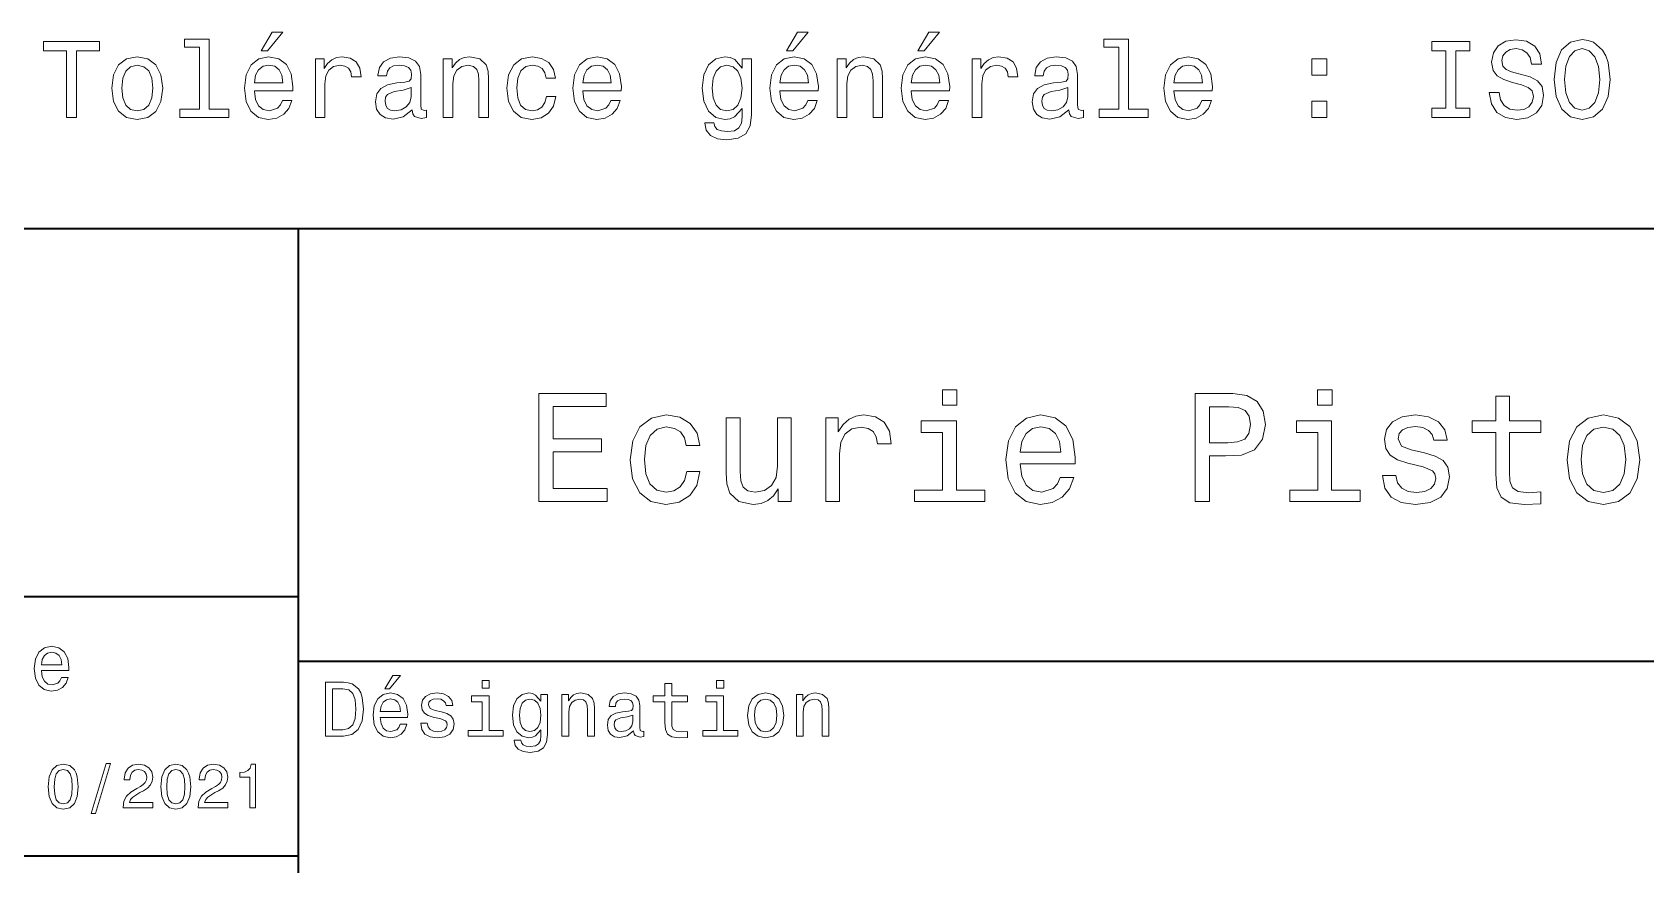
# Model space of a CAD drawing. Extents: x 0 to 297, y 0 to 210.
# Drawn here: x 149.7 to 224.3, y 40.6 to 79.1 of the extents above; entities that cross this region are included whole.
import ezdxf

# ---------------------------------------------------------------- set-up
doc = ezdxf.new("R2010")
doc.units = 0

msp = doc.modelspace()

# ---------------------------------------------------------------- linework, layer by layer
at = {"color": 7, "lineweight": 35}
for p, q in [((97, 70), (287, 70)), ((162, 10), (162, 70)), ((97, 53), (162, 53)), ((162, 50), (287, 50)), ((97, 41), (162, 41))]:
    msp.add_line(p, q, dxfattribs=at)
at = {"color": 7, "lineweight": 13}
for points in [[(160.278091, 78.219742), (160.575653, 78.219742), (161.276657, 79.077087), (160.782425, 79.077087)], [(184.566284, 78.219742), (184.863831, 78.219742), (185.564835, 79.077087), (185.070602, 79.077087)], [(190.638321, 78.219742), (190.935883, 78.219742), (191.636887, 79.077087), (191.142639, 79.077087)], [(151.286026, 75.143372), (151.75, 75.143372), (151.75, 78.219742), (152.809082, 78.219742), (152.809082, 78.643372), (150.221909, 78.643372), (150.221909, 78.219742), (151.286026, 78.219742)], [(157.42868, 78.391212), (157.42868, 75.516571), (156.515854, 75.516571), (156.515854, 75.143372), (158.780258, 75.143372), (158.780258, 75.516571), (157.872482, 75.516571), (157.872482, 78.764412), (156.732712, 78.764412), (156.732712, 78.391212)], [(199.932983, 78.391212), (199.932983, 75.516571), (199.020172, 75.516571), (199.020172, 75.143372), (201.284576, 75.143372), (201.284576, 75.516571), (200.376801, 75.516571), (200.376801, 78.764412), (199.23703, 78.764412), (199.23703, 78.391212)], [(215.042496, 75.567001), (214.396973, 75.567001), (214.396973, 75.143372), (216.152008, 75.143372), (216.152008, 75.567001), (215.50647, 75.567001), (215.50647, 78.219742), (216.152008, 78.219742), (216.152008, 78.643372), (214.396973, 78.643372), (214.396973, 78.219742), (215.042496, 78.219742)], [(217.513672, 76.298271), (217.054749, 76.298271), (217.155609, 75.763687), (217.407776, 75.370316), (217.796097, 75.133286), (218.320587, 75.047554), (218.840057, 75.128242), (219.228378, 75.350143), (219.475494, 75.698128), (219.566269, 76.157059), (219.490631, 76.570602), (219.278809, 76.837898), (218.935867, 77.014412), (218.476929, 77.145531), (218.083557, 77.241356), (217.826355, 77.352303), (217.680115, 77.513687), (217.634705, 77.765854), (217.680115, 77.992798), (217.811218, 78.164268), (218.012955, 78.280258), (218.290344, 78.320602), (218.572754, 78.270172), (218.794647, 78.134003), (218.940918, 77.907059), (219.011505, 77.599426), (219.470459, 77.599426), (219.470459, 77.609512), (219.389755, 78.083572), (219.152725, 78.4366), (218.779526, 78.658501), (218.275208, 78.734146), (217.82132, 78.658501), (217.468292, 78.446686), (217.241333, 78.118874), (217.160645, 77.695244), (217.226212, 77.317001), (217.417847, 77.059799), (217.720459, 76.888329), (218.134003, 76.757202), (218.542496, 76.641212), (218.850128, 76.530258), (219.036743, 76.368874), (219.102295, 76.106628), (219.041779, 75.83934), (218.885437, 75.637611), (218.648407, 75.511528), (218.340759, 75.471184), (217.997833, 75.526657), (217.73558, 75.688042), (217.569153, 75.950287)], [(220.050415, 76.893372), (220.141205, 76.106628), (220.403442, 75.526657), (220.811951, 75.168587), (221.346527, 75.047554), (221.876068, 75.168587), (222.289612, 75.526657), (222.546814, 76.106628), (222.642639, 76.893372), (222.546814, 77.675072), (222.435867, 77.992798), (222.289612, 78.255043), (221.876068, 78.613113), (221.623901, 78.703888), (221.346527, 78.739197), (220.806915, 78.613113), (220.398407, 78.260086), (220.141205, 77.680115)], [(220.534576, 76.893372), (220.590057, 77.503601), (220.75647, 77.952446), (221.013672, 78.224785), (221.346527, 78.320602), (221.674347, 78.224785), (221.931549, 77.947403), (222.097977, 77.498558), (222.158493, 76.893372), (222.097977, 76.283142), (221.931549, 75.834297), (221.674347, 75.561958), (221.346527, 75.471184), (221.013672, 75.561958), (220.75647, 75.834297), (220.590057, 76.278099)], [(153.378967, 76.494957), (153.459656, 75.879684), (153.69165, 75.425789), (154.059799, 75.143372), (154.554031, 75.047554), (155.043228, 75.143372), (155.411377, 75.420746), (155.643372, 75.874641), (155.729111, 76.494957), (155.643372, 77.110229), (155.411377, 77.56916), (155.043228, 77.846542), (154.554031, 77.947403), (154.059799, 77.846542), (153.69165, 77.564117), (153.459656, 77.110229)], [(159.970459, 76.368874), (161.745682, 76.368874), (161.750717, 76.575645), (161.670029, 77.155617), (161.44812, 77.58934), (161.095108, 77.851585), (160.626083, 77.947403), (160.167145, 77.846542), (159.814117, 77.564117), (159.587173, 77.105186), (159.506485, 76.5), (159.582138, 75.879684), (159.809082, 75.425789), (160.157059, 75.143372), (160.610947, 75.047554), (161.004318, 75.113113), (161.327087, 75.284584), (161.564117, 75.556915), (161.700287, 75.920029), (161.261536, 75.920029), (161.170746, 75.7183), (161.039627, 75.567001), (160.666428, 75.445969), (160.378967, 75.501442), (160.162109, 75.677956), (160.020889, 75.965416), (159.970459, 76.353745)], [(162.784576, 75.143372), (163.228394, 75.143372), (163.228394, 76.691643), (163.273773, 77.064842), (163.409943, 77.33213), (163.631851, 77.493515), (163.929398, 77.548988), (164.151291, 77.513687), (164.317719, 77.412827), (164.418594, 77.241356), (164.453888, 77.009369), (164.90274, 77.009369), (164.842224, 77.41787), (164.675797, 77.710373), (164.398422, 77.886887), (164.020172, 77.947403), (163.76297, 77.907059), (163.541061, 77.806198), (163.344376, 77.634727), (163.188034, 77.40274), (163.188034, 77.851585), (162.784576, 77.851585)], [(167.26297, 75.496399), (167.26297, 75.48127), (167.288177, 75.309799), (167.363831, 75.188759), (167.681549, 75.092941), (167.92868, 75.133286), (167.92868, 75.476227), (167.822769, 75.461098), (167.681549, 75.526657), (167.656342, 75.728386), (167.656342, 77.130402), (167.595825, 77.488472), (167.419312, 77.740631), (167.111664, 77.89193), (166.677948, 77.947403), (166.254318, 77.886887), (165.94165, 77.715416), (165.744965, 77.448128), (165.679398, 77.0951), (165.679398, 77.064842), (166.077805, 77.064842), (166.113113, 77.276657), (166.22406, 77.427956), (166.405624, 77.51873), (166.662827, 77.554031), (166.909943, 77.528816), (167.086456, 77.453171), (167.192368, 77.322044), (167.227661, 77.140488), (167.207489, 76.928673), (167.126801, 76.822769), (166.925079, 76.772331), (166.546829, 76.731987), (166.113113, 76.641212), (165.805481, 76.479828), (165.623917, 76.227669), (165.568451, 75.854469), (165.618881, 75.521614), (165.775223, 75.274498), (166.027374, 75.118156), (166.375366, 75.062683), (166.844376, 75.168587)], [(168.690201, 75.143372), (169.134003, 75.143372), (169.134003, 76.706772), (169.179398, 77.064842), (169.325653, 77.327087), (169.552597, 77.488472), (169.855194, 77.548988), (170.09726, 77.498558), (170.248566, 77.362389), (170.324203, 77.135445), (170.349426, 76.832855), (170.349426, 75.143372), (170.793228, 75.143372), (170.793228, 76.92363), (170.773056, 77.2817), (170.682281, 77.579254), (170.384735, 77.851585), (169.920746, 77.947403), (169.663544, 77.912102), (169.446686, 77.816284), (169.260086, 77.6549), (169.113831, 77.438042), (169.113831, 77.851585), (168.690201, 77.851585)], [(173.451004, 76.953888), (173.889771, 76.953888), (173.798996, 77.357346), (173.582138, 77.675072), (173.244232, 77.871758), (172.805481, 77.947403), (172.32132, 77.846542), (171.953171, 77.564117), (171.721191, 77.105186), (171.640488, 76.489914), (171.716141, 75.879684), (171.943085, 75.425789), (172.301147, 75.143372), (172.790344, 75.047554), (173.22406, 75.123199), (173.561966, 75.335014), (173.793945, 75.66787), (173.894806, 76.111671), (173.471191, 76.111671), (173.395538, 75.829254), (173.254318, 75.617432), (173.052597, 75.486313), (172.805481, 75.445969), (172.497833, 75.511528), (172.27594, 75.713257), (172.139771, 76.041069), (172.094376, 76.505043), (172.139771, 76.958931), (172.280975, 77.286743), (172.507935, 77.488472), (172.805481, 77.559074), (173.067719, 77.513687), (173.264404, 77.397697), (173.395538, 77.206055)], [(175.150574, 76.368874), (176.925797, 76.368874), (176.930832, 76.575645), (176.850143, 77.155617), (176.628235, 77.58934), (176.275223, 77.851585), (175.806198, 77.947403), (175.34726, 77.846542), (174.994232, 77.564117), (174.767288, 77.105186), (174.6866, 76.5), (174.762253, 75.879684), (174.989197, 75.425789), (175.337173, 75.143372), (175.791061, 75.047554), (176.184433, 75.113113), (176.507202, 75.284584), (176.744232, 75.556915), (176.880402, 75.920029), (176.44165, 75.920029), (176.350861, 75.7183), (176.219742, 75.567001), (175.846542, 75.445969), (175.559082, 75.501442), (175.342224, 75.677956), (175.201004, 75.965416), (175.150574, 76.353745)], [(182.942368, 75.264412), (182.942368, 77.851585), (182.518738, 77.851585), (182.518738, 77.412827), (182.170746, 77.811241), (181.958939, 77.912102), (181.721893, 77.947403), (181.293228, 77.846542), (180.960373, 77.564117), (180.743515, 77.110229), (180.667862, 76.5), (180.743515, 75.884727), (180.960373, 75.430832), (181.293228, 75.143372), (181.721893, 75.047554), (181.963974, 75.082855), (182.16571, 75.17363), (182.518738, 75.556915), (182.518738, 75.17363), (182.478394, 74.87104), (182.367432, 74.654175), (182.155609, 74.528099), (181.837891, 74.482712), (181.560516, 74.51297), (181.363831, 74.588615), (181.247833, 74.719742), (181.21254, 74.896255), (180.783859, 74.896255), (180.783859, 74.876083), (180.849426, 74.553314), (181.051147, 74.311241), (181.373917, 74.1549), (181.812683, 74.099426), (182.337173, 74.175072), (182.68515, 74.386887), (182.881836, 74.755043)], [(184.258636, 76.368874), (186.033859, 76.368874), (186.03891, 76.575645), (185.958206, 77.155617), (185.736313, 77.58934), (185.383286, 77.851585), (184.914261, 77.947403), (184.455322, 77.846542), (184.102295, 77.564117), (183.875366, 77.105186), (183.794662, 76.5), (183.870316, 75.879684), (184.09726, 75.425789), (184.445251, 75.143372), (184.899139, 75.047554), (185.292511, 75.113113), (185.615265, 75.284584), (185.852295, 75.556915), (185.988464, 75.920029), (185.549713, 75.920029), (185.458923, 75.7183), (185.327805, 75.567001), (184.954605, 75.445969), (184.667145, 75.501442), (184.450287, 75.677956), (184.309082, 75.965416), (184.258636, 76.353745)], [(186.906342, 75.143372), (187.350143, 75.143372), (187.350143, 76.706772), (187.395538, 77.064842), (187.541779, 77.327087), (187.768738, 77.488472), (188.07132, 77.548988), (188.3134, 77.498558), (188.464691, 77.362389), (188.540344, 77.135445), (188.565552, 76.832855), (188.565552, 75.143372), (189.009369, 75.143372), (189.009369, 76.92363), (188.989197, 77.2817), (188.898407, 77.579254), (188.600861, 77.851585), (188.136887, 77.947403), (187.879684, 77.912102), (187.662827, 77.816284), (187.476227, 77.6549), (187.329971, 77.438042), (187.329971, 77.851585), (186.906342, 77.851585)], [(190.330688, 76.368874), (192.105896, 76.368874), (192.110947, 76.575645), (192.030258, 77.155617), (191.80835, 77.58934), (191.455322, 77.851585), (190.986313, 77.947403), (190.527374, 77.846542), (190.174347, 77.564117), (189.947403, 77.105186), (189.866714, 76.5), (189.942352, 75.879684), (190.169312, 75.425789), (190.517288, 75.143372), (190.971176, 75.047554), (191.364548, 75.113113), (191.687317, 75.284584), (191.924347, 75.556915), (192.060516, 75.920029), (191.62175, 75.920029), (191.530975, 75.7183), (191.399857, 75.567001), (191.026657, 75.445969), (190.739197, 75.501442), (190.522339, 75.677956), (190.381119, 75.965416), (190.330688, 76.353745)], [(193.144806, 75.143372), (193.588608, 75.143372), (193.588608, 76.691643), (193.634003, 77.064842), (193.770172, 77.33213), (193.992065, 77.493515), (194.289612, 77.548988), (194.51152, 77.513687), (194.677948, 77.412827), (194.778809, 77.241356), (194.814117, 77.009369), (195.26297, 77.009369), (195.202454, 77.41787), (195.036011, 77.710373), (194.758636, 77.886887), (194.380402, 77.947403), (194.123199, 77.907059), (193.901291, 77.806198), (193.704605, 77.634727), (193.548264, 77.40274), (193.548264, 77.851585), (193.144806, 77.851585)], [(197.623199, 75.496399), (197.623199, 75.48127), (197.648407, 75.309799), (197.72406, 75.188759), (198.041779, 75.092941), (198.288895, 75.133286), (198.288895, 75.476227), (198.182983, 75.461098), (198.041779, 75.526657), (198.016571, 75.728386), (198.016571, 77.130402), (197.956055, 77.488472), (197.779541, 77.740631), (197.471893, 77.89193), (197.038177, 77.947403), (196.614548, 77.886887), (196.301865, 77.715416), (196.105179, 77.448128), (196.039612, 77.0951), (196.039612, 77.064842), (196.438034, 77.064842), (196.473343, 77.276657), (196.58429, 77.427956), (196.765839, 77.51873), (197.023041, 77.554031), (197.270172, 77.528816), (197.446686, 77.453171), (197.552582, 77.322044), (197.587891, 77.140488), (197.567719, 76.928673), (197.48703, 76.822769), (197.285294, 76.772331), (196.907059, 76.731987), (196.473343, 76.641212), (196.165695, 76.479828), (195.984146, 76.227669), (195.928665, 75.854469), (195.979095, 75.521614), (196.135437, 75.274498), (196.387604, 75.118156), (196.73558, 75.062683), (197.204605, 75.168587)], [(202.474777, 76.368874), (204.25, 76.368874), (204.255035, 76.575645), (204.174347, 77.155617), (203.952438, 77.58934), (203.599411, 77.851585), (203.130402, 77.947403), (202.671463, 77.846542), (202.318436, 77.564117), (202.091492, 77.105186), (202.010803, 76.5), (202.086456, 75.879684), (202.313385, 75.425789), (202.661377, 75.143372), (203.115265, 75.047554), (203.508636, 75.113113), (203.831406, 75.284584), (204.068436, 75.556915), (204.204605, 75.920029), (203.765839, 75.920029), (203.675064, 75.7183), (203.543945, 75.567001), (203.170746, 75.445969), (202.88327, 75.501442), (202.666412, 75.677956), (202.525208, 75.965416), (202.474777, 76.353745)], [(208.854462, 77.100143), (209.550415, 77.100143), (209.550415, 77.851585), (208.854462, 77.851585)], [(153.832855, 76.5), (153.878235, 76.953888), (154.019455, 77.2817), (154.246399, 77.483429), (154.554031, 77.554031), (154.856628, 77.483429), (155.083572, 77.286743), (155.224777, 76.953888), (155.275223, 76.5), (155.224777, 76.041069), (155.083572, 75.708214), (154.856628, 75.506485), (154.554031, 75.440926), (154.246399, 75.506485), (154.019455, 75.708214), (153.878235, 76.041069)], [(159.970459, 76.742073), (160.02594, 77.090057), (160.162109, 77.34726), (160.368881, 77.503601), (160.641205, 77.559074), (160.908508, 77.503601), (161.11528, 77.34726), (161.241348, 77.090057), (161.286743, 76.742073)], [(175.150574, 76.742073), (175.206055, 77.090057), (175.342224, 77.34726), (175.548996, 77.503601), (175.82132, 77.559074), (176.088623, 77.503601), (176.295395, 77.34726), (176.421478, 77.090057), (176.466858, 76.742073)], [(181.126801, 76.5), (181.172195, 76.948845), (181.30835, 77.2817), (181.520172, 77.478386), (181.802597, 77.548988), (182.100143, 77.478386), (182.322052, 77.2817), (182.458221, 76.948845), (182.508636, 76.5), (182.458221, 76.041069), (182.322052, 75.713257), (182.100143, 75.511528), (181.802597, 75.445969), (181.520172, 75.511528), (181.30835, 75.713257), (181.172195, 76.046112)], [(184.258636, 76.742073), (184.314117, 77.090057), (184.450287, 77.34726), (184.657059, 77.503601), (184.929398, 77.559074), (185.196686, 77.503601), (185.403458, 77.34726), (185.529541, 77.090057), (185.574921, 76.742073)], [(190.330688, 76.742073), (190.386169, 77.090057), (190.522339, 77.34726), (190.729095, 77.503601), (191.001434, 77.559074), (191.268738, 77.503601), (191.475494, 77.34726), (191.601578, 77.090057), (191.646973, 76.742073)], [(202.474777, 76.742073), (202.530243, 77.090057), (202.666412, 77.34726), (202.873199, 77.503601), (203.145523, 77.559074), (203.412811, 77.503601), (203.619598, 77.34726), (203.745667, 77.090057), (203.791061, 76.742073)], [(167.21254, 76.091499), (167.152023, 75.829254), (166.990631, 75.627518), (166.748566, 75.496399), (166.451004, 75.451012), (166.259369, 75.476227), (166.123199, 75.556915), (166.03746, 75.698128), (166.012253, 75.894814), (166.032425, 76.071327), (166.113113, 76.197403), (166.435883, 76.338615), (166.844376, 76.399132), (167.21254, 76.520172)], [(197.572754, 76.091499), (197.512238, 75.829254), (197.350861, 75.627518), (197.10878, 75.496399), (196.811234, 75.451012), (196.619598, 75.476227), (196.483429, 75.556915), (196.39769, 75.698128), (196.372467, 75.894814), (196.392639, 76.071327), (196.473343, 76.197403), (196.796112, 76.338615), (197.204605, 76.399132), (197.572754, 76.520172)], [(208.854462, 75.143372), (209.550415, 75.143372), (209.550415, 75.894814), (208.854462, 75.894814)], [(173.109512, 57.381123), (176.279541, 57.381123), (176.279541, 57.986309), (173.772339, 57.986309), (173.772339, 59.679394), (176.005768, 59.679394), (176.005768, 60.277374), (173.772339, 60.277374), (173.772339, 61.775936), (176.221893, 61.775936), (176.221893, 62.381123), (173.109512, 62.381123)], [(192.439484, 62.554031), (191.769455, 62.554031), (191.769455, 61.833572), (192.439484, 61.833572)], [(203.462524, 57.381123), (204.125351, 57.381123), (204.125351, 59.492073), (204.860229, 59.492073), (205.602295, 59.528095), (206.193085, 59.780258), (206.574921, 60.270172), (206.704605, 60.940201), (206.603745, 61.559795), (206.315552, 62.013687), (205.840057, 62.287464), (205.191635, 62.381123), (203.462524, 62.381123)], [(209.788177, 62.554031), (209.118149, 62.554031), (209.118149, 61.833572), (209.788177, 61.833572)], [(217.353027, 60.579971), (217.353027, 58.64193), (217.396255, 58.015129), (217.597992, 57.582851), (218.001434, 57.330688), (218.685883, 57.244236), (219.43515, 57.280258), (219.43515, 57.827808), (218.887604, 57.78458), (218.390488, 57.842216), (218.123917, 58.022331), (218.008652, 58.324928), (217.98703, 58.75), (217.98703, 60.579971), (219.43515, 60.579971), (219.43515, 61.120316), (217.98703, 61.120316), (217.98703, 62.251438), (217.353027, 62.251438), (217.353027, 61.120316), (216.257935, 61.120316), (216.257935, 60.579971)], [(179.932281, 59.967579), (180.559082, 59.967579), (180.429398, 60.543945), (180.119598, 60.997837), (179.636887, 61.278816), (179.010086, 61.386887), (178.318436, 61.242794), (177.792511, 60.839336), (177.46109, 60.183716), (177.345825, 59.304752), (177.453888, 58.432995), (177.778091, 57.78458), (178.289627, 57.381123), (178.988464, 57.244236), (179.608063, 57.352303), (180.090775, 57.6549), (180.42218, 58.130402), (180.566284, 58.764408), (179.96109, 58.764408), (179.853027, 58.36095), (179.651291, 58.058357), (179.363113, 57.871037), (179.010086, 57.8134), (178.570602, 57.907059), (178.253601, 58.195244), (178.059082, 58.663544), (177.994232, 59.326366), (178.059082, 59.974781), (178.260803, 60.443081), (178.585007, 60.731266), (179.010086, 60.83213), (179.38472, 60.767288), (179.66571, 60.601585), (179.853027, 60.327808)], [(184.788177, 61.25), (184.154175, 61.25), (184.154175, 59.016571), (184.082123, 58.497837), (183.873199, 58.123196), (183.548996, 57.892651), (183.123917, 57.820602), (182.785294, 57.878242), (182.569168, 58.051151), (182.446686, 58.346542), (182.417862, 58.764408), (182.417862, 61.25), (181.783859, 61.25), (181.783859, 58.706772), (181.805481, 58.195244), (181.942368, 57.770172), (182.360229, 57.381123), (183.030258, 57.244236), (183.390488, 57.294666), (183.700287, 57.424351), (183.966858, 57.647694), (184.182999, 57.971901), (184.182999, 57.381123), (184.788177, 57.381123)], [(186.380402, 57.381123), (187.014404, 57.381123), (187.014404, 59.592937), (187.079254, 60.12608), (187.273773, 60.507923), (187.590775, 60.738472), (188.015854, 60.817722), (188.332855, 60.767288), (188.570602, 60.623199), (188.714691, 60.378242), (188.765121, 60.046829), (189.406342, 60.046829), (189.319885, 60.630402), (189.082123, 61.048271), (188.685883, 61.30043), (188.145538, 61.386887), (187.778091, 61.32925), (187.46109, 61.185158), (187.180115, 60.940201), (186.956772, 60.608788), (186.956772, 61.25), (186.380402, 61.25)], [(195.37175, 59.131844), (197.907776, 59.131844), (197.914978, 59.427231), (197.799713, 60.255764), (197.482712, 60.875359), (196.978378, 61.25), (196.30835, 61.386887), (195.65274, 61.242794), (195.148407, 60.839336), (194.824203, 60.183716), (194.708923, 59.319164), (194.817001, 58.432995), (195.141205, 57.78458), (195.638321, 57.381123), (196.286743, 57.244236), (196.848694, 57.337894), (197.309799, 57.582851), (197.648407, 57.971901), (197.842941, 58.490631), (197.216141, 58.490631), (197.086456, 58.20245), (196.899139, 57.986309), (196.365997, 57.8134), (195.955322, 57.892651), (195.645538, 58.14481), (195.443802, 58.555473), (195.37175, 59.110229)], [(205.01152, 61.76873), (205.443802, 61.725502), (205.760803, 61.588615), (205.94812, 61.336452), (206.01297, 60.940201), (205.940918, 60.522331), (205.746399, 60.270172), (205.414978, 60.140488), (204.96109, 60.104465), (204.125351, 60.104465), (204.125351, 61.76873)], [(214.060516, 59.636166), (213.44812, 59.780258), (212.994232, 59.945965), (212.842941, 60.28458), (212.886169, 60.522331), (213.03746, 60.695244), (213.282425, 60.803314), (213.635437, 60.846542), (213.97406, 60.803314), (214.240631, 60.67363), (214.413544, 60.479107), (214.485596, 60.219738), (215.105194, 60.219738), (215.105194, 60.23415), (214.997116, 60.70245), (214.701721, 61.069885), (214.240631, 61.30043), (213.635437, 61.386887), (213.023056, 61.30043), (212.57637, 61.062679), (212.29538, 60.709652), (212.208939, 60.262966), (212.273773, 59.830688), (212.475494, 59.528095), (212.806915, 59.311958), (213.289627, 59.16066), (213.995682, 58.987751), (214.427948, 58.807636), (214.543228, 58.663544), (214.586456, 58.447407), (214.521606, 58.180836), (214.348694, 57.979107), (214.067719, 57.849422), (213.693085, 57.806194), (213.296829, 57.849422), (213.008636, 58.000721), (212.814117, 58.245674), (212.734863, 58.584293), (212.122482, 58.584293), (212.223343, 58.007923), (212.518738, 57.590057), (212.98703, 57.337894), (213.635437, 57.244236), (214.312683, 57.337894), (214.809799, 57.590057), (215.112396, 57.993515), (215.220459, 58.519451), (215.141205, 58.973343), (214.917862, 59.283138), (214.55043, 59.484871)], [(220.65274, 59.311958), (220.768005, 58.432995), (221.099426, 57.78458), (221.625366, 57.381123), (222.331421, 57.244236), (223.030258, 57.381123), (223.556198, 57.777374), (223.887604, 58.425793), (224.010086, 59.311958), (223.887604, 60.190922), (223.556198, 60.846542), (223.030258, 61.242794), (222.331421, 61.386887), (221.625366, 61.242794), (221.099426, 60.839336), (220.768005, 60.190922)], [(192.417862, 57.914265), (192.417862, 61.120316), (190.789627, 61.120316), (190.789627, 60.579971), (191.783859, 60.579971), (191.783859, 57.914265), (190.48703, 57.914265), (190.48703, 57.381123), (193.729111, 57.381123), (193.729111, 57.914265)], [(195.37175, 59.664986), (195.451004, 60.162102), (195.645538, 60.529537), (195.940918, 60.75288), (196.329971, 60.83213), (196.711807, 60.75288), (197.007202, 60.529537), (197.187317, 60.162102), (197.252167, 59.664986)], [(209.766571, 57.914265), (209.766571, 61.120316), (208.138321, 61.120316), (208.138321, 60.579971), (209.132568, 60.579971), (209.132568, 57.914265), (207.835724, 57.914265), (207.835724, 57.381123), (211.077805, 57.381123), (211.077805, 57.914265)], [(221.301147, 59.319164), (221.365997, 59.967579), (221.567719, 60.435879), (221.891937, 60.72406), (222.331421, 60.824928), (222.763687, 60.72406), (223.087891, 60.443081), (223.289627, 59.967579), (223.361679, 59.319164), (223.289627, 58.663544), (223.087891, 58.188038), (222.763687, 57.899853), (222.331421, 57.806194), (221.891937, 57.899853), (221.567719, 58.188038), (221.365997, 58.663544)], [(150.121765, 49.565922), (151.389771, 49.565922), (151.393372, 49.713619), (151.335739, 50.127884), (151.177231, 50.437683), (150.925079, 50.625), (150.590057, 50.693443), (150.262253, 50.621399), (150.010086, 50.41967), (149.847977, 50.091862), (149.790344, 49.659584), (149.844376, 49.216499), (150.006485, 48.892292), (150.255051, 48.690563), (150.579254, 48.62212), (150.860229, 48.668949), (151.090775, 48.791428), (151.260086, 48.98595), (151.357346, 49.245319), (151.043945, 49.245319), (150.979111, 49.101227), (150.885452, 48.993156), (150.618881, 48.9067), (150.413544, 48.946327), (150.258652, 49.072407), (150.157776, 49.27774), (150.121765, 49.555115)], [(150.121765, 49.832493), (150.161377, 50.081055), (150.258652, 50.264771), (150.406342, 50.376442), (150.600861, 50.416069), (150.791794, 50.376442), (150.939484, 50.264771), (151.029541, 50.081055), (151.061966, 49.832493)], [(166.004318, 48.728386), (166.216858, 48.728386), (166.717575, 49.340778), (166.364548, 49.340778)], [(164.080688, 49.030979), (163.248566, 49.030979), (163.248566, 46.530979), (164.080688, 46.530979), (164.473343, 46.610229), (164.765137, 46.851585), (164.945251, 47.244236), (165.010086, 47.780979), (164.952454, 48.328529), (164.880402, 48.544666), (164.779541, 48.717579), (164.487747, 48.951729), (164.296829, 49.009365)], [(164.055481, 48.731987), (164.329254, 48.677952), (164.516571, 48.512245), (164.628235, 48.216858), (164.664261, 47.780979), (164.624634, 47.359509), (164.51297, 47.064121), (164.322052, 46.887608), (164.055481, 46.829971), (163.583572, 46.829971), (163.583572, 48.731987)], [(165.784576, 47.406338), (167.052597, 47.406338), (167.056198, 47.554035), (166.998566, 47.9683), (166.840057, 48.278099), (166.587891, 48.465416), (166.252884, 48.533859), (165.925079, 48.461815), (165.672913, 48.260086), (165.510803, 47.932278), (165.453171, 47.5), (165.507202, 47.056915), (165.669312, 46.732708), (165.917862, 46.530979), (166.242081, 46.462536), (166.523056, 46.509365), (166.753601, 46.631844), (166.922913, 46.826366), (167.020172, 47.085735), (166.706772, 47.085735), (166.641937, 46.941643), (166.548264, 46.833572), (166.281708, 46.747116), (166.07637, 46.786743), (165.921463, 46.912823), (165.820602, 47.118156), (165.784576, 47.395531)], [(168.623199, 47.658501), (168.317001, 47.730545), (168.090057, 47.8134), (168.014404, 47.982708), (168.036026, 48.101585), (168.111664, 48.188038), (168.234146, 48.242073), (168.41066, 48.263687), (168.579971, 48.242073), (168.713257, 48.177231), (168.799713, 48.079971), (168.835739, 47.950287), (169.145538, 47.950287), (169.145538, 47.957493), (169.091492, 48.191643), (168.943802, 48.375359), (168.713257, 48.490635), (168.41066, 48.533859), (168.104462, 48.490635), (167.881119, 48.371758), (167.740631, 48.195244), (167.697403, 47.971901), (167.729828, 47.755764), (167.830688, 47.604465), (167.996399, 47.496399), (168.237747, 47.42075), (168.590775, 47.334293), (168.806915, 47.244236), (168.864548, 47.172188), (168.886169, 47.064121), (168.853745, 46.930836), (168.767288, 46.829971), (168.626801, 46.765129), (168.439484, 46.743515), (168.241348, 46.765129), (168.09726, 46.840778), (168, 46.963257), (167.960373, 47.132565), (167.654175, 47.132565), (167.704605, 46.844379), (167.85231, 46.635445), (168.086456, 46.509365), (168.41066, 46.462536), (168.749283, 46.509365), (168.997833, 46.635445), (169.149139, 46.837173), (169.203171, 47.100143), (169.163544, 47.327087), (169.05188, 47.481987), (168.868149, 47.582851)], [(170.824203, 49.117435), (170.489197, 49.117435), (170.489197, 48.757202), (170.824203, 48.757202)], [(173.518738, 46.617435), (173.518738, 48.465416), (173.216141, 48.465416), (173.216141, 48.152016), (172.967575, 48.4366), (172.816284, 48.508644), (172.646973, 48.533859), (172.340775, 48.461815), (172.103027, 48.260086), (171.94812, 47.935879), (171.894089, 47.5), (171.94812, 47.060516), (172.103027, 46.736309), (172.340775, 46.530979), (172.646973, 46.462536), (172.819885, 46.487751), (172.963974, 46.552593), (173.216141, 46.826366), (173.216141, 46.552593), (173.187317, 46.336456), (173.108063, 46.181557), (172.956772, 46.091499), (172.729828, 46.059078), (172.531708, 46.080692), (172.391205, 46.134727), (172.30835, 46.228386), (172.283142, 46.354465), (171.976944, 46.354465), (171.976944, 46.340057), (172.023773, 46.109509), (172.167862, 45.9366), (172.398407, 45.824928), (172.711823, 45.785301), (173.086456, 45.839336), (173.335022, 45.990635), (173.47551, 46.253601)], [(174.181549, 46.530979), (174.498566, 46.530979), (174.498566, 47.647694), (174.530975, 47.903458), (174.635452, 48.090778), (174.797546, 48.206051), (175.013687, 48.249279), (175.1866, 48.213257), (175.294662, 48.115993), (175.348709, 47.953888), (175.366714, 47.737751), (175.366714, 46.530979), (175.683716, 46.530979), (175.683716, 47.802593), (175.669312, 48.058357), (175.604462, 48.270893), (175.391937, 48.465416), (175.060516, 48.533859), (174.876801, 48.508644), (174.721909, 48.440201), (174.588623, 48.324928), (174.484146, 48.170029), (174.484146, 48.465416), (174.181549, 48.465416)], [(177.499283, 46.783142), (177.499283, 46.772335), (177.517288, 46.649857), (177.57132, 46.5634), (177.798264, 46.494957), (177.974777, 46.523773), (177.974777, 46.76873), (177.899139, 46.757923), (177.798264, 46.804756), (177.780258, 46.948845), (177.780258, 47.950287), (177.73703, 48.206051), (177.610947, 48.386166), (177.391205, 48.494236), (177.081406, 48.533859), (176.778824, 48.490635), (176.555481, 48.368156), (176.414978, 48.177231), (176.368149, 47.925072), (176.368149, 47.903458), (176.65274, 47.903458), (176.677948, 48.054756), (176.757202, 48.162823), (176.886887, 48.227665), (177.070602, 48.25288), (177.247116, 48.234871), (177.373199, 48.180836), (177.448853, 48.087173), (177.47406, 47.957493), (177.459656, 47.806194), (177.402023, 47.730545), (177.257919, 47.694523), (176.987747, 47.665707), (176.677948, 47.600864), (176.458206, 47.485592), (176.328537, 47.305473), (176.28891, 47.038906), (176.324921, 46.801151), (176.4366, 46.624638), (176.616714, 46.512966), (176.86528, 46.473343), (177.200287, 46.548992)], [(178.943802, 48.130402), (178.943802, 47.161381), (178.965424, 46.84798), (179.066284, 46.631844), (179.268005, 46.505764), (179.610229, 46.462536), (179.984863, 46.480545), (179.984863, 46.754322), (179.71109, 46.732708), (179.46254, 46.761528), (179.329254, 46.851585), (179.271606, 47.00288), (179.260803, 47.215416), (179.260803, 48.130402), (179.984863, 48.130402), (179.984863, 48.400574), (179.260803, 48.400574), (179.260803, 48.966137), (178.943802, 48.966137), (178.943802, 48.400574), (178.396255, 48.400574), (178.396255, 48.130402)], [(181.667145, 49.117435), (181.332138, 49.117435), (181.332138, 48.757202), (181.667145, 48.757202)], [(182.762253, 47.496399), (182.819885, 47.056915), (182.985596, 46.732708), (183.248566, 46.530979), (183.601593, 46.462536), (183.951004, 46.530979), (184.213974, 46.729107), (184.379684, 47.053314), (184.440918, 47.496399), (184.379684, 47.935879), (184.213974, 48.263687), (183.951004, 48.461815), (183.601593, 48.533859), (183.248566, 48.461815), (182.985596, 48.260086), (182.819885, 47.935879)], [(185.024506, 46.530979), (185.341492, 46.530979), (185.341492, 47.647694), (185.373917, 47.903458), (185.478394, 48.090778), (185.640488, 48.206051), (185.856628, 48.249279), (186.029541, 48.213257), (186.137604, 48.115993), (186.19165, 47.953888), (186.209656, 47.737751), (186.209656, 46.530979), (186.526657, 46.530979), (186.526657, 47.802593), (186.512253, 48.058357), (186.447403, 48.270893), (186.234879, 48.465416), (185.903458, 48.533859), (185.719742, 48.508644), (185.56485, 48.440201), (185.431564, 48.324928), (185.327087, 48.170029), (185.327087, 48.465416), (185.024506, 48.465416)], [(165.784576, 47.672909), (165.824203, 47.921471), (165.921463, 48.105186), (166.069168, 48.216858), (166.263687, 48.256485), (166.454605, 48.216858), (166.60231, 48.105186), (166.692368, 47.921471), (166.724777, 47.672909)], [(170.8134, 46.79755), (170.8134, 48.400574), (169.999283, 48.400574), (169.999283, 48.130402), (170.496399, 48.130402), (170.496399, 46.79755), (169.847977, 46.79755), (169.847977, 46.530979), (171.469025, 46.530979), (171.469025, 46.79755)], [(172.221909, 47.5), (172.254318, 47.820606), (172.351593, 48.058357), (172.502884, 48.198845), (172.704605, 48.249279), (172.917145, 48.198845), (173.075653, 48.058357), (173.172913, 47.820606), (173.208939, 47.5), (173.172913, 47.172188), (173.075653, 46.938038), (172.917145, 46.793949), (172.704605, 46.747116), (172.502884, 46.793949), (172.351593, 46.938038), (172.254318, 47.175793)], [(181.656342, 46.79755), (181.656342, 48.400574), (180.842224, 48.400574), (180.842224, 48.130402), (181.33934, 48.130402), (181.33934, 46.79755), (180.690918, 46.79755), (180.690918, 46.530979), (182.311966, 46.530979), (182.311966, 46.79755)], [(183.086456, 47.5), (183.118881, 47.824207), (183.219742, 48.058357), (183.381851, 48.20245), (183.601593, 48.25288), (183.817719, 48.20245), (183.979828, 48.061958), (184.080688, 47.824207), (184.116714, 47.5), (184.080688, 47.172188), (183.979828, 46.934437), (183.817719, 46.790344), (183.601593, 46.743515), (183.381851, 46.790344), (183.219742, 46.934437), (183.118881, 47.172188)], [(177.463257, 47.208214), (177.420029, 47.020893), (177.304749, 46.876801), (177.131851, 46.783142), (176.919312, 46.750721), (176.782425, 46.76873), (176.68515, 46.826366), (176.623917, 46.927231), (176.605911, 47.067722), (176.620316, 47.193802), (176.677948, 47.283859), (176.908508, 47.384727), (177.200287, 47.427952), (177.463257, 47.514408)], [(150.438049, 44.201729), (150.481277, 43.749279), (150.616714, 43.426514), (150.832855, 43.230549), (151.132568, 43.167149), (151.429398, 43.230549), (151.645538, 43.426514), (151.778107, 43.749279), (151.824219, 44.201729), (151.778107, 44.651299), (151.723343, 44.829971), (151.645538, 44.976948), (151.429398, 45.172913), (151.132568, 45.239193), (150.832855, 45.172913), (150.616714, 44.974064), (150.481277, 44.651299)], [(150.714706, 44.201729), (150.737762, 44.550434), (150.809799, 44.801155), (150.939484, 44.948128), (151.132568, 45), (151.322769, 44.948128), (151.452454, 44.801155), (151.524506, 44.550434), (151.547562, 44.201729), (151.524506, 43.850143), (151.452454, 43.599426), (151.322769, 43.45245), (151.132568, 43.403458), (150.939484, 43.45245), (150.809799, 43.599426), (150.737762, 43.850143)], [(152.417877, 42.956772), (152.616714, 42.956772), (153.314133, 45.279541), (153.112396, 45.279541)], [(153.899139, 43.224785), (155.273773, 43.224785), (155.273773, 43.472622), (154.187317, 43.472622), (154.247849, 43.60807), (154.351593, 43.720463), (154.671478, 43.925072), (154.841507, 44.011528), (155.031708, 44.135448), (155.167145, 44.279541), (155.244965, 44.44957), (155.273773, 44.642651), (155.224792, 44.884727), (155.08934, 45.074928), (154.881851, 45.195965), (154.613831, 45.239193), (154.337173, 45.190201), (154.126801, 45.054756), (153.991364, 44.838619), (153.945251, 44.553314), (153.945251, 44.51297), (154.207504, 44.51297), (154.207504, 44.536022), (154.233429, 44.731991), (154.311249, 44.876083), (154.435165, 44.9683), (154.599426, 45), (154.766571, 44.971184), (154.890488, 44.899136), (154.971191, 44.786743), (155, 44.645535), (154.979828, 44.51297), (154.925079, 44.400578), (154.832855, 44.302593), (154.706055, 44.216141), (154.536026, 44.12392), (154.253601, 43.945248), (154.054764, 43.755043), (153.9366, 43.524498), (153.899139, 43.233429)], [(155.642654, 44.201729), (155.685883, 43.749279), (155.821335, 43.426514), (156.037476, 43.230549), (156.337173, 43.167149), (156.634003, 43.230549), (156.850143, 43.426514), (156.982712, 43.749279), (157.028824, 44.201729), (156.982712, 44.651299), (156.927963, 44.829971), (156.850143, 44.976948), (156.634003, 45.172913), (156.337173, 45.239193), (156.037476, 45.172913), (155.821335, 44.974064), (155.685883, 44.651299)], [(155.919312, 44.201729), (155.942368, 44.550434), (156.01442, 44.801155), (156.144104, 44.948128), (156.337173, 45), (156.527374, 44.948128), (156.657059, 44.801155), (156.729111, 44.550434), (156.752167, 44.201729), (156.729111, 43.850143), (156.657059, 43.599426), (156.527374, 43.45245), (156.337173, 43.403458), (156.144104, 43.45245), (156.01442, 43.599426), (155.942368, 43.850143)], [(157.368881, 43.224785), (158.743515, 43.224785), (158.743515, 43.472622), (157.657059, 43.472622), (157.71759, 43.60807), (157.821335, 43.720463), (158.14122, 43.925072), (158.311249, 44.011528), (158.50145, 44.135448), (158.636887, 44.279541), (158.714706, 44.44957), (158.743515, 44.642651), (158.694534, 44.884727), (158.559082, 45.074928), (158.351593, 45.195965), (158.083572, 45.239193), (157.806915, 45.190201), (157.596542, 45.054756), (157.461105, 44.838619), (157.414993, 44.553314), (157.414993, 44.51297), (157.677231, 44.51297), (157.677231, 44.536022), (157.703171, 44.731991), (157.780991, 44.876083), (157.904907, 44.9683), (158.069168, 45), (158.236313, 44.971184), (158.360229, 44.899136), (158.440918, 44.786743), (158.469742, 44.645535), (158.44957, 44.51297), (158.394821, 44.400578), (158.302597, 44.302593), (158.175797, 44.216141), (158.005768, 44.12392), (157.723343, 43.945248), (157.524506, 43.755043), (157.406342, 43.524498), (157.368881, 43.233429)], [(159.755051, 43.224785), (160.017288, 43.224785), (160.017288, 45.239193), (159.821335, 45.239193), (159.769455, 45.0634), (159.66571, 44.945248), (159.507202, 44.876083), (159.288193, 44.853027), (159.288193, 44.648415), (159.755051, 44.648415)]]:
    msp.add_lwpolyline(points, close=True, dxfattribs=at)

doc.saveas('drawing.dxf')
